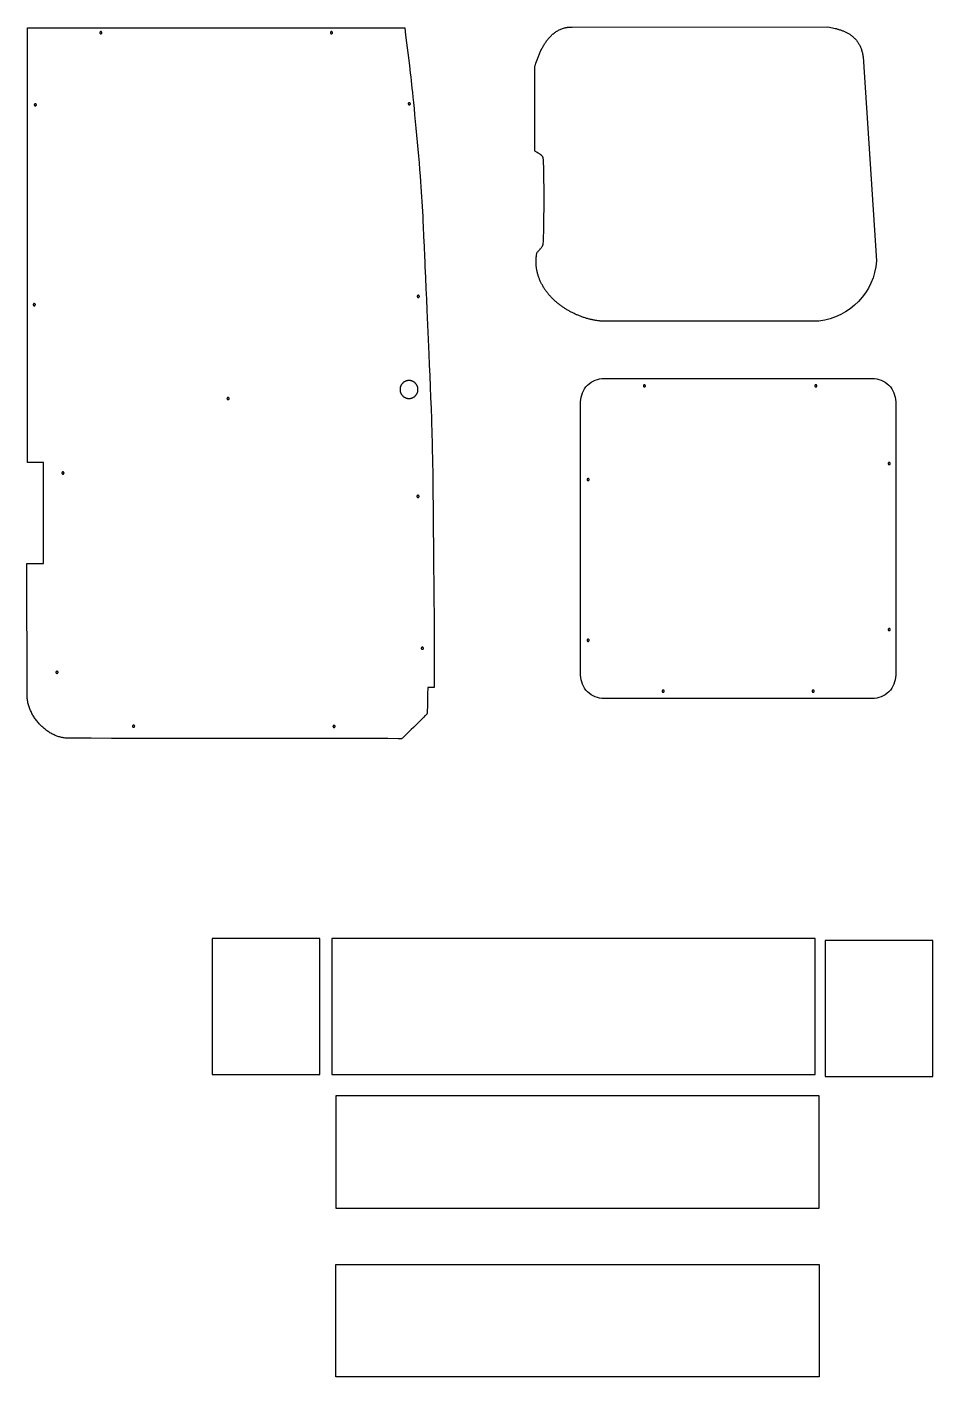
# Model space of a CAD drawing. Extents: x 487 to 8409, y -9760 to -1702.
# Drawn here: x 5028 to 6719, y -6626 to -4105 of the extents above; entities that cross this region are included whole.
import ezdxf

# ---------------------------------------------------------------- set-up
doc = ezdxf.new("R2010")
doc.units = 0
doc.layers.add('Default_Layer', color=1, linetype='CONTINUOUS')

msp = doc.modelspace()

# ---------------------------------------------------------------- linework, layer by layer
at = {"layer": 'Default_Layer'}
for points in [[(5109.5, -5433), (5107.8, -5433.1), (5106.1, -5433.1), (5104.4, -5433.1), (5102.7, -5433), (5101, -5432.9), (5099.3, -5432.8), (5097.6, -5432.5), (5095.9, -5432.3), (5094.2, -5432), (5092.5, -5431.6), (5090.8, -5431.2), (5089.1, -5430.7), (5087.5, -5430.2), (5085.8, -5429.7), (5084.1, -5429.1), (5082.4, -5428.4), (5080.8, -5427.7), (5079.1, -5427), (5077.5, -5426.2), (5075.8, -5425.4), (5074.2, -5424.6), (5072.6, -5423.7), (5071, -5422.7), (5069.4, -5421.8), (5067.9, -5420.8), (5066.3, -5419.7), (5064.8, -5418.6), (5063.3, -5417.5), (5061.8, -5416.4), (5060.3, -5415.2), (5058.9, -5413.9), (5057.4, -5412.7), (5056, -5411.4), (5054.6, -5410.1), (5053.3, -5408.7), (5051.9, -5407.3), (5050.6, -5405.9), (5049.4, -5404.5), (5048.1, -5403), (5046.9, -5401.5), (5045.7, -5400), (5044.5, -5398.4), (5043.4, -5396.8), (5042.3, -5395.2), (5041.2, -5393.6), (5040.2, -5391.9), (5039.2, -5390.3), (5038.2, -5388.6), (5037.3, -5386.8), (5036.4, -5385.1), (5035.6, -5383.3), (5034.8, -5381.6), (5034, -5379.8), (5033.3, -5377.9), (5032.6, -5376.1), (5032, -5374.3), (5031.4, -5372.4), (5030.8, -5370.5), (5030.3, -5368.6), (5029.9, -5366.7), (5029.4, -5364.8), (5029.1, -5362.9), (5028.8, -5360.9), (5028.5, -5359), (5028.1, -5106.8), (5059.2, -5106.8), (5059.2, -4918.4), (5028.9, -4918.4), (5028.9, -4106.5), (5733.1, -4106.5), (5734.8, -4120.6), (5736.6, -4134.8), (5740.1, -4163.1), (5741.8, -4177.2), (5743.5, -4191.4), (5744.3, -4198.5), (5745.1, -4205.6), (5745.9, -4212.6), (5746.7, -4219.7), (5747.5, -4227.5), (5748.4, -4236.5), (5749.4, -4246.5), (5750.5, -4257.4), (5751.6, -4269.1), (5752.8, -4281.4), (5754, -4294.1), (5755.3, -4307.1), (5756.5, -4320.3), (5757.7, -4333.5), (5758.8, -4346.4), (5759.9, -4359.1), (5761, -4371.3), (5761.9, -4382.8), (5762.8, -4393.6), (5763.5, -4403.4), (5764.1, -4412.7), (5764.7, -4422), (5765.2, -4431.3), (5765.8, -4440.6), (5766.2, -4449.9), (5766.7, -4459.3), (5767.1, -4468.6), (5767.6, -4477.9), (5768.4, -4496.5), (5769.2, -4515.2), (5770, -4533.8), (5770.4, -4543.1), (5770.9, -4552.4), (5771.7, -4572.8), (5772.6, -4593.2), (5773.5, -4613.6), (5774.4, -4634), (5776.3, -4674.9), (5778.1, -4715.8), (5779, -4736.2), (5779.9, -4756.6), (5780.7, -4776.9), (5781.5, -4797.2), (5782.2, -4817.5), (5782.9, -4837.7), (5783.2, -4847.8), (5783.5, -4857.9), (5783.8, -4868), (5784.1, -4878), (5784.4, -4888), (5784.6, -4898.1), (5784.8, -4908.1), (5785, -4918.1), (5785.4, -4938.2), (5785.7, -4958.2), (5785.9, -4978.3), (5786.2, -4998.4), (5786.4, -5018.4), (5786.5, -5038.5), (5786.8, -5078.6), (5787.1, -5118.8), (5787.2, -5138.8), (5787.4, -5158.9), (5787.6, -5179), (5787.8, -5199), (5787.8, -5338.4), (5776.2, -5338.4), (5775.9, -5350.9), (5775.6, -5364.6), (5775.4, -5376), (5775.3, -5379.8), (5775.2, -5381.7), (5775.1, -5382.5), (5775.1, -5383.4), (5775.1, -5384.2), (5775, -5385.1), (5774.9, -5386), (5774.9, -5386.4), (5774.8, -5386.7), (5774.7, -5387.1), (5774.6, -5387.4), (5774.5, -5387.8), (5774.4, -5388.1), (5774.2, -5388.3), (5774, -5388.6), (5773.8, -5388.8), (5773.6, -5389), (5773.4, -5389.3), (5773.2, -5389.5), (5772.7, -5389.9), (5771.6, -5390.6), (5771.1, -5391), (5770.6, -5391.4), (5768.5, -5393.5), (5763.6, -5398.5), (5756.9, -5405.3), (5749.2, -5413), (5745.3, -5416.9), (5741.5, -5420.7), (5737.9, -5424.2), (5734.7, -5427.3), (5731.9, -5430), (5730.7, -5431.1), (5729.6, -5432.1), (5728.7, -5432.9), (5728, -5433.4), (5727.5, -5433.8), (5727.3, -5433.9), (5727.2, -5434), (5726.8, -5434), (5726.2, -5434), (5724.5, -5434), (5722.6, -5434), (5720.8, -5433.9), (5701.7, -5433.8), (5682.6, -5433.7), (5644.4, -5433.6), (5606.2, -5433.5), (5568, -5433.4), (5529.8, -5433.4), (5491.6, -5433.4), (5415.2, -5433.4), (5338.7, -5433.5), (5300.5, -5433.5), (5262.3, -5433.4), (5224.1, -5433.4), (5185.9, -5433.3), (5147.7, -5433.2), (5109.5, -5433)], [(5165.9, -4113.8), (5165.7, -4113.9), (5165.5, -4113.9), (5165.3, -4113.9), (5165.1, -4114), (5164.9, -4114.1), (5164.8, -4114.2), (5164.6, -4114.3), (5164.5, -4114.4), (5164.4, -4114.6), (5164.2, -4114.7), (5164.1, -4114.9), (5164.1, -4115.1), (5164, -4115.2), (5163.9, -4115.4), (5163.9, -4115.6), (5163.9, -4115.8), (5163.9, -4116), (5163.9, -4116.2), (5164, -4116.4), (5164.1, -4116.6), (5164.1, -4116.8), (5164.2, -4117), (5164.4, -4117.1), (5164.5, -4117.3), (5164.6, -4117.4), (5164.8, -4117.5), (5164.9, -4117.6), (5165.1, -4117.7), (5165.3, -4117.8), (5165.5, -4117.8), (5165.7, -4117.8), (5165.9, -4117.8), (5166.1, -4117.8), (5166.3, -4117.8), (5166.5, -4117.8), (5166.7, -4117.7), (5166.9, -4117.6), (5167, -4117.5), (5167.2, -4117.4), (5167.3, -4117.3), (5167.4, -4117.1), (5167.6, -4117), (5167.7, -4116.8), (5167.7, -4116.6), (5167.8, -4116.4), (5167.9, -4116.2), (5167.9, -4116), (5167.9, -4115.8), (5167.9, -4115.6), (5167.9, -4115.4), (5167.8, -4115.2), (5167.7, -4115.1), (5167.7, -4114.9), (5167.6, -4114.7), (5167.4, -4114.6), (5167.3, -4114.4), (5167.2, -4114.3), (5167, -4114.2), (5166.9, -4114.1), (5166.7, -4114), (5166.5, -4113.9), (5166.3, -4113.9), (5166.1, -4113.9), (5165.9, -4113.8)], [(5596.4, -4113.8), (5596.2, -4113.9), (5596, -4113.9), (5595.8, -4113.9), (5595.6, -4114), (5595.5, -4114.1), (5595.3, -4114.2), (5595.1, -4114.3), (5595, -4114.4), (5594.9, -4114.6), (5594.8, -4114.7), (5594.7, -4114.9), (5594.6, -4115.1), (5594.5, -4115.2), (5594.5, -4115.4), (5594.4, -4115.6), (5594.4, -4115.8), (5594.4, -4116), (5594.5, -4116.2), (5594.5, -4116.4), (5594.6, -4116.6), (5594.7, -4116.8), (5594.8, -4117), (5594.9, -4117.1), (5595, -4117.3), (5595.1, -4117.4), (5595.3, -4117.5), (5595.5, -4117.6), (5595.6, -4117.7), (5595.8, -4117.8), (5596, -4117.8), (5596.2, -4117.8), (5596.4, -4117.8), (5596.6, -4117.8), (5596.8, -4117.8), (5597, -4117.8), (5597.2, -4117.7), (5597.4, -4117.6), (5597.5, -4117.5), (5597.7, -4117.4), (5597.8, -4117.3), (5598, -4117.1), (5598.1, -4117), (5598.2, -4116.8), (5598.3, -4116.6), (5598.3, -4116.4), (5598.4, -4116.2), (5598.4, -4116), (5598.4, -4115.8), (5598.4, -4115.6), (5598.4, -4115.4), (5598.3, -4115.2), (5598.3, -4115.1), (5598.2, -4114.9), (5598.1, -4114.7), (5598, -4114.6), (5597.8, -4114.4), (5597.7, -4114.3), (5597.5, -4114.2), (5597.4, -4114.1), (5597.2, -4114), (5597, -4113.9), (5596.8, -4113.9), (5596.6, -4113.9), (5596.4, -4113.8)], [(5043.7, -4248.6), (5043.5, -4248.6), (5043.3, -4248.6), (5043.1, -4248.7), (5042.9, -4248.7), (5042.7, -4248.8), (5042.6, -4248.9), (5042.4, -4249), (5042.3, -4249.1), (5042.2, -4249.3), (5042, -4249.4), (5041.9, -4249.6), (5041.9, -4249.8), (5041.8, -4250), (5041.7, -4250.2), (5041.7, -4250.4), (5041.7, -4250.6), (5041.7, -4250.8), (5041.7, -4251), (5041.8, -4251.2), (5041.9, -4251.3), (5041.9, -4251.5), (5042, -4251.7), (5042.2, -4251.8), (5042.3, -4252), (5042.4, -4252.1), (5042.6, -4252.2), (5042.7, -4252.3), (5042.9, -4252.4), (5043.1, -4252.5), (5043.3, -4252.5), (5043.5, -4252.6), (5043.7, -4252.6), (5043.9, -4252.6), (5044.1, -4252.5), (5044.3, -4252.5), (5044.5, -4252.4), (5044.7, -4252.3), (5044.8, -4252.2), (5045, -4252.1), (5045.1, -4252), (5045.2, -4251.8), (5045.4, -4251.7), (5045.5, -4251.5), (5045.5, -4251.3), (5045.6, -4251.2), (5045.7, -4251), (5045.7, -4250.8), (5045.7, -4250.6), (5045.7, -4250.4), (5045.7, -4250.2), (5045.6, -4250), (5045.5, -4249.8), (5045.5, -4249.6), (5045.4, -4249.4), (5045.2, -4249.3), (5045.1, -4249.1), (5045, -4249), (5044.8, -4248.9), (5044.7, -4248.8), (5044.5, -4248.7), (5044.3, -4248.7), (5044.1, -4248.6), (5043.9, -4248.6), (5043.7, -4248.6)], [(5741.7, -4246.6), (5741.5, -4246.6), (5741.3, -4246.7), (5741.1, -4246.7), (5740.9, -4246.8), (5740.7, -4246.9), (5740.6, -4247), (5740.4, -4247.1), (5740.3, -4247.2), (5740.1, -4247.3), (5740, -4247.5), (5739.9, -4247.7), (5739.8, -4247.8), (5739.8, -4248), (5739.7, -4248.2), (5739.7, -4248.4), (5739.7, -4248.6), (5739.7, -4248.8), (5739.7, -4249), (5739.8, -4249.2), (5739.8, -4249.4), (5739.9, -4249.6), (5740, -4249.7), (5740.1, -4249.9), (5740.3, -4250), (5740.4, -4250.2), (5740.6, -4250.3), (5740.7, -4250.4), (5740.9, -4250.5), (5741.1, -4250.5), (5741.3, -4250.6), (5741.5, -4250.6), (5741.7, -4250.6), (5741.9, -4250.6), (5742.1, -4250.6), (5742.3, -4250.5), (5742.4, -4250.5), (5742.6, -4250.4), (5742.8, -4250.3), (5742.9, -4250.2), (5743.1, -4250), (5743.2, -4249.9), (5743.3, -4249.7), (5743.4, -4249.6), (5743.5, -4249.4), (5743.6, -4249.2), (5743.6, -4249), (5743.7, -4248.8), (5743.7, -4248.6), (5743.7, -4248.4), (5743.6, -4248.2), (5743.6, -4248), (5743.5, -4247.8), (5743.4, -4247.7), (5743.3, -4247.5), (5743.2, -4247.3), (5743.1, -4247.2), (5742.9, -4247.1), (5742.8, -4247), (5742.6, -4246.9), (5742.4, -4246.8), (5742.3, -4246.7), (5742.1, -4246.7), (5741.9, -4246.6), (5741.7, -4246.6)], [(5758.4, -4606.2), (5758.2, -4606.2), (5758, -4606.3), (5757.8, -4606.3), (5757.6, -4606.4), (5757.5, -4606.5), (5757.3, -4606.6), (5757.1, -4606.7), (5757, -4606.8), (5756.9, -4606.9), (5756.8, -4607.1), (5756.7, -4607.3), (5756.6, -4607.4), (5756.5, -4607.6), (5756.5, -4607.8), (5756.4, -4608), (5756.4, -4608.2), (5756.4, -4608.4), (5756.5, -4608.6), (5756.5, -4608.8), (5756.6, -4609), (5756.7, -4609.2), (5756.8, -4609.3), (5756.9, -4609.5), (5757, -4609.6), (5757.1, -4609.8), (5757.3, -4609.9), (5757.5, -4610), (5757.6, -4610.1), (5757.8, -4610.1), (5758, -4610.2), (5758.2, -4610.2), (5758.4, -4610.2), (5758.6, -4610.2), (5758.8, -4610.2), (5759, -4610.1), (5759.2, -4610.1), (5759.4, -4610), (5759.5, -4609.9), (5759.7, -4609.8), (5759.8, -4609.6), (5760, -4609.5), (5760.1, -4609.3), (5760.2, -4609.2), (5760.3, -4609), (5760.3, -4608.8), (5760.4, -4608.6), (5760.4, -4608.4), (5760.4, -4608.2), (5760.4, -4608), (5760.4, -4607.8), (5760.3, -4607.6), (5760.3, -4607.4), (5760.2, -4607.3), (5760.1, -4607.1), (5760, -4606.9), (5759.8, -4606.8), (5759.7, -4606.7), (5759.5, -4606.6), (5759.4, -4606.5), (5759.2, -4606.4), (5759, -4606.3), (5758.8, -4606.3), (5758.6, -4606.2), (5758.4, -4606.2)], [(5041.7, -4621.6), (5041.5, -4621.6), (5041.3, -4621.6), (5041.1, -4621.7), (5040.9, -4621.8), (5040.7, -4621.9), (5040.6, -4622), (5040.4, -4622.1), (5040.3, -4622.2), (5040.1, -4622.3), (5040, -4622.5), (5039.9, -4622.7), (5039.8, -4622.8), (5039.8, -4623), (5039.7, -4623.2), (5039.7, -4623.4), (5039.7, -4623.6), (5039.7, -4623.8), (5039.7, -4624), (5039.8, -4624.2), (5039.8, -4624.4), (5039.9, -4624.6), (5040, -4624.7), (5040.1, -4624.9), (5040.3, -4625), (5040.4, -4625.2), (5040.6, -4625.3), (5040.7, -4625.4), (5040.9, -4625.5), (5041.1, -4625.5), (5041.3, -4625.6), (5041.5, -4625.6), (5041.7, -4625.6), (5041.9, -4625.6), (5042.1, -4625.6), (5042.3, -4625.5), (5042.5, -4625.5), (5042.6, -4625.4), (5042.8, -4625.3), (5043, -4625.2), (5043.1, -4625), (5043.2, -4624.9), (5043.3, -4624.7), (5043.4, -4624.6), (5043.5, -4624.4), (5043.6, -4624.2), (5043.7, -4624), (5043.7, -4623.8), (5043.7, -4623.6), (5043.7, -4623.4), (5043.7, -4623.2), (5043.6, -4623), (5043.5, -4622.8), (5043.4, -4622.7), (5043.3, -4622.5), (5043.2, -4622.3), (5043.1, -4622.2), (5043, -4622.1), (5042.8, -4622), (5042.6, -4621.9), (5042.5, -4621.8), (5042.3, -4621.7), (5042.1, -4621.6), (5041.9, -4621.6), (5041.7, -4621.6)], [(5741.1, -4765.3), (5740.3, -4765.3), (5739.4, -4765.4), (5738.6, -4765.5), (5737.7, -4765.6), (5736.9, -4765.8), (5736.1, -4766.1), (5735.4, -4766.3), (5734.6, -4766.6), (5733.9, -4767), (5733.1, -4767.3), (5732.4, -4767.7), (5731.8, -4768.2), (5731.1, -4768.6), (5730.5, -4769.1), (5729.9, -4769.7), (5729.3, -4770.2), (5728.7, -4770.8), (5728.2, -4771.4), (5727.7, -4772), (5727.2, -4772.7), (5726.8, -4773.4), (5726.4, -4774.1), (5726, -4774.8), (5725.7, -4775.5), (5725.4, -4776.3), (5725.1, -4777.1), (5724.9, -4777.9), (5724.7, -4778.7), (5724.6, -4779.5), (5724.5, -4780.3), (5724.4, -4781.2), (5724.4, -4782), (5724.4, -4782.9), (5724.5, -4783.8), (5724.6, -4784.6), (5724.7, -4785.4), (5724.9, -4786.2), (5725.1, -4787), (5725.4, -4787.8), (5725.7, -4788.6), (5726, -4789.3), (5726.4, -4790), (5726.8, -4790.7), (5727.2, -4791.4), (5727.7, -4792.1), (5728.2, -4792.7), (5728.7, -4793.3), (5729.3, -4793.9), (5729.9, -4794.4), (5730.5, -4795), (5731.1, -4795.5), (5731.8, -4795.9), (5732.4, -4796.4), (5733.1, -4796.8), (5733.9, -4797.1), (5734.6, -4797.5), (5735.4, -4797.8), (5736.1, -4798), (5736.9, -4798.3), (5737.7, -4798.4), (5738.6, -4798.6), (5739.4, -4798.7), (5740.3, -4798.8), (5741.1, -4798.8), (5742, -4798.8), (5742.8, -4798.7), (5743.7, -4798.6), (5744.5, -4798.4), (5745.3, -4798.3), (5746.1, -4798), (5746.9, -4797.8), (5747.6, -4797.5), (5748.4, -4797.1), (5749.1, -4796.8), (5749.8, -4796.4), (5750.5, -4795.9), (5751.1, -4795.5), (5751.8, -4795), (5752.4, -4794.4), (5752.9, -4793.9), (5753.5, -4793.3), (5754, -4792.7), (5754.5, -4792.1), (5755, -4791.4), (5755.4, -4790.7), (5755.8, -4790), (5756.2, -4789.3), (5756.5, -4788.6), (5756.8, -4787.8), (5757.1, -4787), (5757.3, -4786.2), (5757.5, -4785.4), (5757.7, -4784.6), (5757.8, -4783.8), (5757.8, -4782.9), (5757.9, -4782), (5757.8, -4781.2), (5757.8, -4780.3), (5757.7, -4779.5), (5757.5, -4778.7), (5757.3, -4777.9), (5757.1, -4777.1), (5756.8, -4776.3), (5756.5, -4775.5), (5756.2, -4774.8), (5755.8, -4774.1), (5755.4, -4773.4), (5755, -4772.7), (5754.5, -4772), (5754, -4771.4), (5753.5, -4770.8), (5752.9, -4770.2), (5752.4, -4769.7), (5751.8, -4769.1), (5751.1, -4768.6), (5750.5, -4768.2), (5749.8, -4767.7), (5749.1, -4767.3), (5748.4, -4767), (5747.6, -4766.6), (5746.9, -4766.3), (5746.1, -4766.1), (5745.3, -4765.8), (5744.5, -4765.6), (5743.7, -4765.5), (5742.8, -4765.4), (5742, -4765.3), (5741.1, -4765.3), (5740.3, -4765.3), (5739.4, -4765.4), (5738.6, -4765.5), (5737.7, -4765.6), (5736.9, -4765.8), (5736.1, -4766.1), (5735.4, -4766.3), (5734.6, -4766.6), (5733.9, -4767), (5733.1, -4767.3), (5732.4, -4767.7), (5731.8, -4768.2), (5731.1, -4768.6), (5730.5, -4769.1), (5729.9, -4769.7), (5729.3, -4770.2), (5728.7, -4770.8), (5728.2, -4771.4), (5727.7, -4772), (5727.2, -4772.7), (5726.8, -4773.4), (5726.4, -4774.1), (5726, -4774.8), (5725.7, -4775.5), (5725.4, -4776.3), (5725.1, -4777.1), (5724.9, -4777.9), (5724.7, -4778.7), (5724.6, -4779.5), (5724.5, -4780.3), (5724.4, -4781.2), (5724.4, -4782), (5724.4, -4782.9), (5724.5, -4783.8), (5724.6, -4784.6), (5724.7, -4785.4), (5724.9, -4786.2), (5725.1, -4787), (5725.4, -4787.8), (5725.7, -4788.6), (5726, -4789.3), (5726.4, -4790), (5726.8, -4790.7), (5727.2, -4791.4), (5727.7, -4792.1), (5728.2, -4792.7), (5728.7, -4793.3), (5729.3, -4793.9), (5729.9, -4794.4), (5730.5, -4795), (5731.1, -4795.5), (5731.8, -4795.9), (5732.4, -4796.4), (5733.1, -4796.8), (5733.9, -4797.1), (5734.6, -4797.5), (5735.4, -4797.8), (5736.1, -4798), (5736.9, -4798.3), (5737.7, -4798.4), (5738.6, -4798.6), (5739.4, -4798.7), (5740.3, -4798.8), (5741.1, -4798.8), (5742, -4798.8), (5742.8, -4798.7), (5743.7, -4798.6), (5744.5, -4798.4), (5745.3, -4798.3), (5746.1, -4798), (5746.9, -4797.8), (5747.6, -4797.5), (5748.4, -4797.1), (5749.1, -4796.8), (5749.8, -4796.4), (5750.5, -4795.9), (5751.1, -4795.5), (5751.8, -4795), (5752.4, -4794.4), (5752.9, -4793.9), (5753.5, -4793.3), (5754, -4792.7), (5754.5, -4792.1), (5755, -4791.4), (5755.4, -4790.7), (5755.8, -4790), (5756.2, -4789.3), (5756.5, -4788.6), (5756.8, -4787.8), (5757.1, -4787), (5757.3, -4786.2), (5757.5, -4785.4), (5757.7, -4784.6), (5757.8, -4783.8), (5757.8, -4782.9), (5757.9, -4782), (5757.8, -4781.2), (5757.8, -4780.3), (5757.7, -4779.5), (5757.5, -4778.7), (5757.3, -4777.9), (5757.1, -4777.1), (5756.8, -4776.3), (5756.5, -4775.5), (5756.2, -4774.8), (5755.8, -4774.1), (5755.4, -4773.4), (5755, -4772.7), (5754.5, -4772), (5754, -4771.4), (5753.5, -4770.8), (5752.9, -4770.2), (5752.4, -4769.7), (5751.8, -4769.1), (5751.1, -4768.6), (5750.5, -4768.2), (5749.8, -4767.7), (5749.1, -4767.3), (5748.4, -4767), (5747.6, -4766.6), (5746.9, -4766.3), (5746.1, -4766.1), (5745.3, -4765.8), (5744.5, -4765.6), (5743.7, -4765.5), (5742.8, -4765.4), (5742, -4765.3), (5741.1, -4765.3)], [(6178.5, -4775.2), (6178.5, -4775.4), (6178.5, -4775.6), (6178.6, -4775.8), (6178.6, -4776), (6178.7, -4776.2), (6178.8, -4776.4), (6178.9, -4776.5), (6179.1, -4776.6), (6179.2, -4776.8), (6179.4, -4776.9), (6179.5, -4777), (6179.7, -4777.1), (6179.9, -4777.1), (6180.1, -4777.2), (6180.3, -4777.2), (6180.5, -4777.2), (6180.7, -4777.2), (6180.9, -4777.2), (6181.1, -4777.1), (6181.3, -4777.1), (6181.4, -4777), (6181.6, -4776.9), (6181.7, -4776.8), (6181.9, -4776.6), (6182, -4776.5), (6182.1, -4776.4), (6182.2, -4776.2), (6182.3, -4776), (6182.4, -4775.8), (6182.4, -4775.6), (6182.5, -4775.4), (6182.5, -4775.2), (6182.5, -4775), (6182.4, -4774.8), (6182.4, -4774.6), (6182.3, -4774.5), (6182.2, -4774.3), (6182.1, -4774.1), (6182, -4774), (6181.9, -4773.8), (6181.7, -4773.7), (6181.6, -4773.6), (6181.4, -4773.5), (6181.3, -4773.4), (6181.1, -4773.3), (6180.9, -4773.3), (6180.7, -4773.2), (6180.5, -4773.2), (6180.3, -4773.2), (6180.1, -4773.3), (6179.9, -4773.3), (6179.7, -4773.4), (6179.5, -4773.5), (6179.4, -4773.6), (6179.2, -4773.7), (6179.1, -4773.8), (6178.9, -4774), (6178.8, -4774.1), (6178.7, -4774.3), (6178.6, -4774.5), (6178.6, -4774.6), (6178.5, -4774.8), (6178.5, -4775), (6178.5, -4775.2)], [(6498.5, -4775.2), (6498.5, -4775.4), (6498.5, -4775.6), (6498.6, -4775.8), (6498.6, -4776), (6498.7, -4776.2), (6498.8, -4776.4), (6498.9, -4776.5), (6499.1, -4776.6), (6499.2, -4776.8), (6499.4, -4776.9), (6499.5, -4777), (6499.7, -4777.1), (6499.9, -4777.1), (6500.1, -4777.2), (6500.3, -4777.2), (6500.5, -4777.2), (6500.7, -4777.2), (6500.9, -4777.2), (6501.1, -4777.1), (6501.3, -4777.1), (6501.4, -4777), (6501.6, -4776.9), (6501.7, -4776.8), (6501.9, -4776.6), (6502, -4776.5), (6502.1, -4776.4), (6502.2, -4776.2), (6502.3, -4776), (6502.4, -4775.8), (6502.4, -4775.6), (6502.5, -4775.4), (6502.5, -4775.2), (6502.5, -4775), (6502.4, -4774.8), (6502.4, -4774.6), (6502.3, -4774.5), (6502.2, -4774.3), (6502.1, -4774.1), (6502, -4774), (6501.9, -4773.8), (6501.7, -4773.7), (6501.6, -4773.6), (6501.4, -4773.5), (6501.3, -4773.4), (6501.1, -4773.3), (6500.9, -4773.3), (6500.7, -4773.2), (6500.5, -4773.2), (6500.3, -4773.2), (6500.1, -4773.3), (6499.9, -4773.3), (6499.7, -4773.4), (6499.5, -4773.5), (6499.4, -4773.6), (6499.2, -4773.7), (6499.1, -4773.8), (6498.9, -4774), (6498.8, -4774.1), (6498.7, -4774.3), (6498.6, -4774.5), (6498.6, -4774.6), (6498.5, -4774.8), (6498.5, -4775), (6498.5, -4775.2)], [(5403.4, -4796.8), (5403.2, -4796.8), (5403, -4796.9), (5402.8, -4796.9), (5402.7, -4797), (5402.5, -4797.1), (5402.3, -4797.2), (5402.2, -4797.3), (5402, -4797.4), (5401.9, -4797.6), (5401.8, -4797.7), (5401.7, -4797.9), (5401.6, -4798.1), (5401.5, -4798.2), (5401.5, -4798.4), (5401.4, -4798.6), (5401.4, -4798.8), (5401.4, -4799), (5401.5, -4799.2), (5401.5, -4799.4), (5401.6, -4799.6), (5401.7, -4799.8), (5401.8, -4800), (5401.9, -4800.1), (5402, -4800.2), (5402.2, -4800.4), (5402.3, -4800.5), (5402.5, -4800.6), (5402.7, -4800.7), (5402.8, -4800.7), (5403, -4800.8), (5403.2, -4800.8), (5403.4, -4800.8), (5403.6, -4800.8), (5403.8, -4800.8), (5404, -4800.7), (5404.2, -4800.7), (5404.4, -4800.6), (5404.5, -4800.5), (5404.7, -4800.4), (5404.8, -4800.2), (5405, -4800.1), (5405.1, -4800), (5405.2, -4799.8), (5405.3, -4799.6), (5405.3, -4799.4), (5405.4, -4799.2), (5405.4, -4799), (5405.4, -4798.8), (5405.4, -4798.6), (5405.4, -4798.4), (5405.3, -4798.2), (5405.3, -4798.1), (5405.2, -4797.9), (5405.1, -4797.7), (5405, -4797.6), (5404.8, -4797.4), (5404.7, -4797.3), (5404.5, -4797.2), (5404.4, -4797.1), (5404.2, -4797), (5404, -4796.9), (5403.8, -4796.9), (5403.6, -4796.8), (5403.4, -4796.8)], [(5095.2, -4935.9), (5095, -4935.9), (5094.8, -4936), (5094.6, -4936), (5094.4, -4936.1), (5094.2, -4936.2), (5094.1, -4936.3), (5093.9, -4936.4), (5093.8, -4936.5), (5093.7, -4936.6), (5093.5, -4936.8), (5093.4, -4937), (5093.4, -4937.1), (5093.3, -4937.3), (5093.2, -4937.5), (5093.2, -4937.7), (5093.2, -4937.9), (5093.2, -4938.1), (5093.2, -4938.3), (5093.3, -4938.5), (5093.4, -4938.7), (5093.4, -4938.9), (5093.5, -4939), (5093.7, -4939.2), (5093.8, -4939.3), (5093.9, -4939.5), (5094.1, -4939.6), (5094.2, -4939.7), (5094.4, -4939.8), (5094.6, -4939.8), (5094.8, -4939.9), (5095, -4939.9), (5095.2, -4939.9), (5095.4, -4939.9), (5095.6, -4939.9), (5095.8, -4939.8), (5096, -4939.8), (5096.2, -4939.7), (5096.3, -4939.6), (5096.5, -4939.5), (5096.6, -4939.3), (5096.7, -4939.2), (5096.9, -4939), (5097, -4938.9), (5097, -4938.7), (5097.1, -4938.5), (5097.2, -4938.3), (5097.2, -4938.1), (5097.2, -4937.9), (5097.2, -4937.7), (5097.2, -4937.5), (5097.1, -4937.3), (5097, -4937.1), (5097, -4937), (5096.9, -4936.8), (5096.7, -4936.6), (5096.6, -4936.5), (5096.5, -4936.4), (5096.3, -4936.3), (5096.2, -4936.2), (5096, -4936.1), (5095.8, -4936), (5095.6, -4936), (5095.4, -4935.9), (5095.2, -4935.9)], [(6635.5, -4920.2), (6635.5, -4920.4), (6635.5, -4920.6), (6635.6, -4920.8), (6635.6, -4921), (6635.7, -4921.2), (6635.8, -4921.4), (6635.9, -4921.5), (6636.1, -4921.6), (6636.2, -4921.8), (6636.4, -4921.9), (6636.5, -4922), (6636.7, -4922.1), (6636.9, -4922.1), (6637.1, -4922.2), (6637.3, -4922.2), (6637.5, -4922.2), (6637.7, -4922.2), (6637.9, -4922.2), (6638.1, -4922.1), (6638.3, -4922.1), (6638.4, -4922), (6638.6, -4921.9), (6638.7, -4921.8), (6638.9, -4921.6), (6639, -4921.5), (6639.1, -4921.4), (6639.2, -4921.2), (6639.3, -4921), (6639.4, -4920.8), (6639.4, -4920.6), (6639.5, -4920.4), (6639.5, -4920.2), (6639.5, -4920), (6639.4, -4919.8), (6639.4, -4919.6), (6639.3, -4919.5), (6639.2, -4919.3), (6639.1, -4919.1), (6639, -4919), (6638.9, -4918.8), (6638.7, -4918.7), (6638.6, -4918.6), (6638.4, -4918.5), (6638.3, -4918.4), (6638.1, -4918.3), (6637.9, -4918.3), (6637.7, -4918.2), (6637.5, -4918.2), (6637.3, -4918.2), (6637.1, -4918.3), (6636.9, -4918.3), (6636.7, -4918.4), (6636.5, -4918.5), (6636.4, -4918.6), (6636.2, -4918.7), (6636.1, -4918.8), (6635.9, -4919), (6635.8, -4919.1), (6635.7, -4919.3), (6635.6, -4919.5), (6635.6, -4919.6), (6635.5, -4919.8), (6635.5, -4920), (6635.5, -4920.2)], [(6073.5, -4950.2), (6073.5, -4950.4), (6073.5, -4950.6), (6073.6, -4950.8), (6073.6, -4951), (6073.7, -4951.2), (6073.8, -4951.4), (6073.9, -4951.5), (6074.1, -4951.6), (6074.2, -4951.8), (6074.4, -4951.9), (6074.5, -4952), (6074.7, -4952.1), (6074.9, -4952.1), (6075.1, -4952.2), (6075.3, -4952.2), (6075.5, -4952.2), (6075.7, -4952.2), (6075.9, -4952.2), (6076.1, -4952.1), (6076.3, -4952.1), (6076.4, -4952), (6076.6, -4951.9), (6076.7, -4951.8), (6076.9, -4951.6), (6077, -4951.5), (6077.1, -4951.4), (6077.2, -4951.2), (6077.3, -4951), (6077.4, -4950.8), (6077.4, -4950.6), (6077.5, -4950.4), (6077.5, -4950.2), (6077.5, -4950), (6077.4, -4949.8), (6077.4, -4949.6), (6077.3, -4949.5), (6077.2, -4949.3), (6077.1, -4949.1), (6077, -4949), (6076.9, -4948.8), (6076.7, -4948.7), (6076.6, -4948.6), (6076.4, -4948.5), (6076.3, -4948.4), (6076.1, -4948.3), (6075.9, -4948.3), (6075.7, -4948.2), (6075.5, -4948.2), (6075.3, -4948.2), (6075.1, -4948.3), (6074.9, -4948.3), (6074.7, -4948.4), (6074.5, -4948.5), (6074.4, -4948.6), (6074.2, -4948.7), (6074.1, -4948.8), (6073.9, -4949), (6073.8, -4949.1), (6073.7, -4949.3), (6073.6, -4949.5), (6073.6, -4949.6), (6073.5, -4949.8), (6073.5, -4950), (6073.5, -4950.2)], [(5757.9, -4979.5), (5757.7, -4979.5), (5757.5, -4979.6), (5757.3, -4979.6), (5757.1, -4979.7), (5756.9, -4979.8), (5756.7, -4979.9), (5756.6, -4980), (5756.4, -4980.1), (5756.3, -4980.3), (5756.2, -4980.4), (5756.1, -4980.6), (5756, -4980.8), (5755.9, -4980.9), (5755.9, -4981.1), (5755.9, -4981.3), (5755.9, -4981.5), (5755.9, -4981.7), (5755.9, -4981.9), (5755.9, -4982.1), (5756, -4982.3), (5756.1, -4982.5), (5756.2, -4982.7), (5756.3, -4982.8), (5756.4, -4982.9), (5756.6, -4983.1), (5756.7, -4983.2), (5756.9, -4983.3), (5757.1, -4983.4), (5757.3, -4983.4), (5757.5, -4983.5), (5757.7, -4983.5), (5757.9, -4983.5), (5758.1, -4983.5), (5758.3, -4983.5), (5758.5, -4983.4), (5758.6, -4983.4), (5758.8, -4983.3), (5759, -4983.2), (5759.1, -4983.1), (5759.3, -4982.9), (5759.4, -4982.8), (5759.5, -4982.7), (5759.6, -4982.5), (5759.7, -4982.3), (5759.8, -4982.1), (5759.8, -4981.9), (5759.8, -4981.7), (5759.9, -4981.5), (5759.8, -4981.3), (5759.8, -4981.1), (5759.8, -4980.9), (5759.7, -4980.8), (5759.6, -4980.6), (5759.5, -4980.4), (5759.4, -4980.3), (5759.3, -4980.1), (5759.1, -4980), (5759, -4979.9), (5758.8, -4979.8), (5758.6, -4979.7), (5758.5, -4979.6), (5758.3, -4979.6), (5758.1, -4979.5), (5757.9, -4979.5)], [(6635.5, -5230.2), (6635.5, -5230.4), (6635.5, -5230.6), (6635.6, -5230.8), (6635.6, -5231), (6635.7, -5231.2), (6635.8, -5231.4), (6635.9, -5231.5), (6636.1, -5231.6), (6636.2, -5231.8), (6636.4, -5231.9), (6636.5, -5232), (6636.7, -5232.1), (6636.9, -5232.1), (6637.1, -5232.2), (6637.3, -5232.2), (6637.5, -5232.2), (6637.7, -5232.2), (6637.9, -5232.2), (6638.1, -5232.1), (6638.3, -5232.1), (6638.4, -5232), (6638.6, -5231.9), (6638.7, -5231.8), (6638.9, -5231.6), (6639, -5231.5), (6639.1, -5231.4), (6639.2, -5231.2), (6639.3, -5231), (6639.4, -5230.8), (6639.4, -5230.6), (6639.5, -5230.4), (6639.5, -5230.2), (6639.5, -5230), (6639.4, -5229.8), (6639.4, -5229.6), (6639.3, -5229.5), (6639.2, -5229.3), (6639.1, -5229.1), (6639, -5229), (6638.9, -5228.8), (6638.7, -5228.7), (6638.6, -5228.6), (6638.4, -5228.5), (6638.3, -5228.4), (6638.1, -5228.3), (6637.9, -5228.3), (6637.7, -5228.2), (6637.5, -5228.2), (6637.3, -5228.2), (6637.1, -5228.3), (6636.9, -5228.3), (6636.7, -5228.4), (6636.5, -5228.5), (6636.4, -5228.6), (6636.2, -5228.7), (6636.1, -5228.8), (6635.9, -5229), (6635.8, -5229.1), (6635.7, -5229.3), (6635.6, -5229.5), (6635.6, -5229.6), (6635.5, -5229.8), (6635.5, -5230), (6635.5, -5230.2)], [(5766, -5263.2), (5765.8, -5263.2), (5765.6, -5263.2), (5765.4, -5263.2), (5765.2, -5263.3), (5765.1, -5263.4), (5764.9, -5263.5), (5764.7, -5263.6), (5764.6, -5263.7), (5764.5, -5263.9), (5764.4, -5264), (5764.3, -5264.2), (5764.2, -5264.4), (5764.1, -5264.6), (5764.1, -5264.7), (5764, -5264.9), (5764, -5265.2), (5764, -5265.4), (5764.1, -5265.6), (5764.1, -5265.7), (5764.2, -5265.9), (5764.3, -5266.1), (5764.4, -5266.3), (5764.5, -5266.4), (5764.6, -5266.6), (5764.7, -5266.7), (5764.9, -5266.8), (5765.1, -5266.9), (5765.2, -5267), (5765.4, -5267.1), (5765.6, -5267.1), (5765.8, -5267.1), (5766, -5267.2), (5766.2, -5267.1), (5766.4, -5267.1), (5766.6, -5267.1), (5766.8, -5267), (5767, -5266.9), (5767.1, -5266.8), (5767.3, -5266.7), (5767.4, -5266.6), (5767.6, -5266.4), (5767.7, -5266.3), (5767.8, -5266.1), (5767.9, -5265.9), (5767.9, -5265.7), (5768, -5265.6), (5768, -5265.4), (5768, -5265.2), (5768, -5264.9), (5768, -5264.7), (5767.9, -5264.6), (5767.9, -5264.4), (5767.8, -5264.2), (5767.7, -5264), (5767.6, -5263.9), (5767.4, -5263.7), (5767.3, -5263.6), (5767.1, -5263.5), (5767, -5263.4), (5766.8, -5263.3), (5766.6, -5263.2), (5766.4, -5263.2), (5766.2, -5263.2), (5766, -5263.2)], [(6073.5, -5250.2), (6073.5, -5250.4), (6073.5, -5250.6), (6073.6, -5250.8), (6073.6, -5251), (6073.7, -5251.2), (6073.8, -5251.4), (6073.9, -5251.5), (6074.1, -5251.6), (6074.2, -5251.8), (6074.4, -5251.9), (6074.5, -5252), (6074.7, -5252.1), (6074.9, -5252.1), (6075.1, -5252.2), (6075.3, -5252.2), (6075.5, -5252.2), (6075.7, -5252.2), (6075.9, -5252.2), (6076.1, -5252.1), (6076.3, -5252.1), (6076.4, -5252), (6076.6, -5251.9), (6076.7, -5251.8), (6076.9, -5251.6), (6077, -5251.5), (6077.1, -5251.4), (6077.2, -5251.2), (6077.3, -5251), (6077.4, -5250.8), (6077.4, -5250.6), (6077.5, -5250.4), (6077.5, -5250.2), (6077.5, -5250), (6077.4, -5249.8), (6077.4, -5249.6), (6077.3, -5249.5), (6077.2, -5249.3), (6077.1, -5249.1), (6077, -5249), (6076.9, -5248.8), (6076.7, -5248.7), (6076.6, -5248.6), (6076.4, -5248.5), (6076.3, -5248.4), (6076.1, -5248.3), (6075.9, -5248.3), (6075.7, -5248.2), (6075.5, -5248.2), (6075.3, -5248.2), (6075.1, -5248.3), (6074.9, -5248.3), (6074.7, -5248.4), (6074.5, -5248.5), (6074.4, -5248.6), (6074.2, -5248.7), (6074.1, -5248.8), (6073.9, -5249), (6073.8, -5249.1), (6073.7, -5249.3), (6073.6, -5249.5), (6073.6, -5249.6), (6073.5, -5249.8), (6073.5, -5250), (6073.5, -5250.2)], [(5084.1, -5308), (5083.9, -5308), (5083.7, -5308), (5083.5, -5308.1), (5083.3, -5308.2), (5083.1, -5308.2), (5082.9, -5308.3), (5082.8, -5308.5), (5082.6, -5308.6), (5082.5, -5308.7), (5082.4, -5308.9), (5082.3, -5309.1), (5082.2, -5309.2), (5082.2, -5309.4), (5082.1, -5309.6), (5082.1, -5309.8), (5082.1, -5310), (5082.1, -5310.2), (5082.1, -5310.4), (5082.2, -5310.6), (5082.2, -5310.8), (5082.3, -5311), (5082.4, -5311.1), (5082.5, -5311.3), (5082.6, -5311.4), (5082.8, -5311.5), (5082.9, -5311.7), (5083.1, -5311.8), (5083.3, -5311.8), (5083.5, -5311.9), (5083.7, -5312), (5083.9, -5312), (5084.1, -5312), (5084.3, -5312), (5084.5, -5312), (5084.7, -5311.9), (5084.8, -5311.8), (5085, -5311.8), (5085.2, -5311.7), (5085.3, -5311.5), (5085.5, -5311.4), (5085.6, -5311.3), (5085.7, -5311.1), (5085.8, -5311), (5085.9, -5310.8), (5086, -5310.6), (5086, -5310.4), (5086.1, -5310.2), (5086.1, -5310), (5086.1, -5309.8), (5086, -5309.6), (5086, -5309.4), (5085.9, -5309.2), (5085.8, -5309.1), (5085.7, -5308.9), (5085.6, -5308.7), (5085.5, -5308.6), (5085.3, -5308.5), (5085.2, -5308.3), (5085, -5308.2), (5084.8, -5308.2), (5084.7, -5308.1), (5084.5, -5308), (5084.3, -5308), (5084.1, -5308)], [(6213.5, -5345.2), (6213.5, -5345.4), (6213.5, -5345.6), (6213.6, -5345.8), (6213.6, -5346), (6213.7, -5346.2), (6213.8, -5346.4), (6213.9, -5346.5), (6214.1, -5346.6), (6214.2, -5346.8), (6214.4, -5346.9), (6214.5, -5347), (6214.7, -5347.1), (6214.9, -5347.1), (6215.1, -5347.2), (6215.3, -5347.2), (6215.5, -5347.2), (6215.7, -5347.2), (6215.9, -5347.2), (6216.1, -5347.1), (6216.3, -5347.1), (6216.4, -5347), (6216.6, -5346.9), (6216.7, -5346.8), (6216.9, -5346.6), (6217, -5346.5), (6217.1, -5346.4), (6217.2, -5346.2), (6217.3, -5346), (6217.4, -5345.8), (6217.4, -5345.6), (6217.5, -5345.4), (6217.5, -5345.2), (6217.5, -5345), (6217.4, -5344.8), (6217.4, -5344.6), (6217.3, -5344.5), (6217.2, -5344.3), (6217.1, -5344.1), (6217, -5344), (6216.9, -5343.8), (6216.7, -5343.7), (6216.6, -5343.6), (6216.4, -5343.5), (6216.3, -5343.4), (6216.1, -5343.3), (6215.9, -5343.3), (6215.7, -5343.2), (6215.5, -5343.2), (6215.3, -5343.2), (6215.1, -5343.3), (6214.9, -5343.3), (6214.7, -5343.4), (6214.5, -5343.5), (6214.4, -5343.6), (6214.2, -5343.7), (6214.1, -5343.8), (6213.9, -5344), (6213.8, -5344.1), (6213.7, -5344.3), (6213.6, -5344.5), (6213.6, -5344.6), (6213.5, -5344.8), (6213.5, -5345), (6213.5, -5345.2)], [(6493.5, -5345.2), (6493.5, -5345.4), (6493.5, -5345.6), (6493.6, -5345.8), (6493.6, -5346), (6493.7, -5346.2), (6493.8, -5346.4), (6493.9, -5346.5), (6494.1, -5346.6), (6494.2, -5346.8), (6494.4, -5346.9), (6494.5, -5347), (6494.7, -5347.1), (6494.9, -5347.1), (6495.1, -5347.2), (6495.3, -5347.2), (6495.5, -5347.2), (6495.7, -5347.2), (6495.9, -5347.2), (6496.1, -5347.1), (6496.3, -5347.1), (6496.4, -5347), (6496.6, -5346.9), (6496.7, -5346.8), (6496.9, -5346.6), (6497, -5346.5), (6497.1, -5346.4), (6497.2, -5346.2), (6497.3, -5346), (6497.4, -5345.8), (6497.4, -5345.6), (6497.5, -5345.4), (6497.5, -5345.2), (6497.5, -5345), (6497.4, -5344.8), (6497.4, -5344.6), (6497.3, -5344.5), (6497.2, -5344.3), (6497.1, -5344.1), (6497, -5344), (6496.9, -5343.8), (6496.7, -5343.7), (6496.6, -5343.6), (6496.4, -5343.5), (6496.3, -5343.4), (6496.1, -5343.3), (6495.9, -5343.3), (6495.7, -5343.2), (6495.5, -5343.2), (6495.3, -5343.2), (6495.1, -5343.3), (6494.9, -5343.3), (6494.7, -5343.4), (6494.5, -5343.5), (6494.4, -5343.6), (6494.2, -5343.7), (6494.1, -5343.8), (6493.9, -5344), (6493.8, -5344.1), (6493.7, -5344.3), (6493.6, -5344.5), (6493.6, -5344.6), (6493.5, -5344.8), (6493.5, -5345), (6493.5, -5345.2)], [(5227.1, -5408.6), (5226.9, -5408.7), (5226.7, -5408.7), (5226.5, -5408.7), (5226.3, -5408.8), (5226.1, -5408.9), (5226, -5409), (5225.8, -5409.1), (5225.7, -5409.2), (5225.5, -5409.4), (5225.4, -5409.5), (5225.3, -5409.7), (5225.2, -5409.9), (5225.2, -5410), (5225.1, -5410.2), (5225.1, -5410.4), (5225.1, -5410.6), (5225.1, -5410.8), (5225.1, -5411), (5225.2, -5411.2), (5225.2, -5411.4), (5225.3, -5411.6), (5225.4, -5411.8), (5225.5, -5411.9), (5225.7, -5412.1), (5225.8, -5412.2), (5226, -5412.3), (5226.1, -5412.4), (5226.3, -5412.5), (5226.5, -5412.6), (5226.7, -5412.6), (5226.9, -5412.6), (5227.1, -5412.6), (5227.3, -5412.6), (5227.5, -5412.6), (5227.7, -5412.6), (5227.9, -5412.5), (5228, -5412.4), (5228.2, -5412.3), (5228.4, -5412.2), (5228.5, -5412.1), (5228.6, -5411.9), (5228.7, -5411.8), (5228.8, -5411.6), (5228.9, -5411.4), (5229, -5411.2), (5229, -5411), (5229.1, -5410.8), (5229.1, -5410.6), (5229.1, -5410.4), (5229, -5410.2), (5229, -5410), (5228.9, -5409.9), (5228.8, -5409.7), (5228.7, -5409.5), (5228.6, -5409.4), (5228.5, -5409.2), (5228.4, -5409.1), (5228.2, -5409), (5228, -5408.9), (5227.9, -5408.8), (5227.7, -5408.7), (5227.5, -5408.7), (5227.3, -5408.7), (5227.1, -5408.6)], [(5601.2, -5409), (5601, -5409), (5600.8, -5409), (5600.6, -5409.1), (5600.4, -5409.1), (5600.3, -5409.2), (5600.1, -5409.3), (5599.9, -5409.4), (5599.8, -5409.6), (5599.7, -5409.7), (5599.6, -5409.9), (5599.5, -5410), (5599.4, -5410.2), (5599.3, -5410.4), (5599.3, -5410.6), (5599.2, -5410.8), (5599.2, -5411), (5599.2, -5411.2), (5599.3, -5411.4), (5599.3, -5411.6), (5599.4, -5411.8), (5599.5, -5411.9), (5599.6, -5412.1), (5599.7, -5412.3), (5599.8, -5412.4), (5599.9, -5412.5), (5600.1, -5412.6), (5600.3, -5412.7), (5600.4, -5412.8), (5600.6, -5412.9), (5600.8, -5412.9), (5601, -5413), (5601.2, -5413), (5601.4, -5413), (5601.6, -5412.9), (5601.8, -5412.9), (5602, -5412.8), (5602.2, -5412.7), (5602.3, -5412.6), (5602.5, -5412.5), (5602.6, -5412.4), (5602.8, -5412.3), (5602.9, -5412.1), (5603, -5411.9), (5603.1, -5411.8), (5603.1, -5411.6), (5603.2, -5411.4), (5603.2, -5411.2), (5603.2, -5411), (5603.2, -5410.8), (5603.2, -5410.6), (5603.1, -5410.4), (5603.1, -5410.2), (5603, -5410), (5602.9, -5409.9), (5602.8, -5409.7), (5602.6, -5409.6), (5602.5, -5409.4), (5602.3, -5409.3), (5602.2, -5409.2), (5602, -5409.1), (5601.8, -5409.1), (5601.6, -5409), (5601.4, -5409), (5601.2, -5409)], [(5373.7, -5806.9), (5373.7, -6060.9), (5574.7, -6060.9), (5574.7, -5806.9), (5373.7, -5806.9)], [(6499.2, -5806.9), (5597.2, -5806.9), (5597.2, -6060.9), (6499.2, -6060.9), (6499.2, -5806.9)], [(6518.1, -5810.4), (6518.1, -6064.4), (6719.1, -6064.4), (6719.1, -5810.4), (6518.1, -5810.4)], [(5604.5, -6310.6), (6506.5, -6310.6), (6506.5, -6100.6), (5604.5, -6100.6), (5604.5, -6310.6)], [(5604.5, -6415.6), (6506.5, -6415.6), (6506.5, -6625.6), (5604.5, -6625.6), (5604.5, -6415.6)]]:
    msp.add_lwpolyline(points, close=True, dxfattribs=at)
msp.add_lwpolyline([(6099.3, -4654.3), (6097.8, -4654.2), (6096.4, -4654), (6094.9, -4653.8), (6093.4, -4653.6), (6091.9, -4653.4), (6090.5, -4653.2), (6089, -4652.9), (6087.5, -4652.7), (6086, -4652.4), (6084.6, -4652.1), (6083.1, -4651.8), (6081.6, -4651.5), (6080.1, -4651.1), (6078.6, -4650.8), (6077.2, -4650.4), (6075.7, -4650), (6074.2, -4649.6), (6072.7, -4649.2), (6071.3, -4648.7), (6069.8, -4648.3), (6068.3, -4647.8), (6066.9, -4647.3), (6065.4, -4646.8), (6064, -4646.3), (6062.5, -4645.8), (6061.1, -4645.2), (6059.6, -4644.7), (6058.2, -4644.1), (6056.8, -4643.5), (6055.3, -4642.9), (6053.9, -4642.3), (6052.5, -4641.7), (6051.1, -4641.1), (6049.7, -4640.4), (6048.3, -4639.7), (6046.9, -4639), (6045.5, -4638.3), (6044.1, -4637.6), (6042.7, -4636.9), (6041.3, -4636.2), (6040, -4635.4), (6038.6, -4634.6), (6037.3, -4633.9), (6036, -4633.1), (6034.6, -4632.3), (6033.3, -4631.4), (6032, -4630.6), (6030.7, -4629.8), (6029.4, -4628.9), (6028.1, -4628), (6026.9, -4627.2), (6025.6, -4626.3), (6024.4, -4625.3), (6023.1, -4624.4), (6021.9, -4623.5), (6020.7, -4622.5), (6019.5, -4621.6), (6018.3, -4620.6), (6017.1, -4619.6), (6015.9, -4618.6), (6014.8, -4617.6), (6013.6, -4616.6), (6012.5, -4615.6), (6011.4, -4614.5), (6010.3, -4613.5), (6009.2, -4612.4), (6008.1, -4611.3), (6007.1, -4610.2), (6006, -4609.1), (6005, -4608), (6004, -4606.9), (6003, -4605.8), (6002, -4604.6), (6001.1, -4603.5), (6000.1, -4602.3), (5999.2, -4601.1), (5998.3, -4599.9), (5997.4, -4598.7), (5996.5, -4597.5), (5995.6, -4596.3), (5994.8, -4595.1), (5993.9, -4593.8), (5993.1, -4592.6), (5992.3, -4591.3), (5991.6, -4590), (5990.8, -4588.7), (5990.1, -4587.5), (5989.4, -4586.2), (5988.7, -4584.8), (5988, -4583.5), (5987.3, -4582.2), (5986.7, -4580.8), (5986.1, -4579.5), (5985.5, -4578.1), (5984.9, -4576.8), (5984.4, -4575.4), (5983.8, -4574), (5983.3, -4572.6), (5982.9, -4571.2), (5982.4, -4569.8), (5982, -4568.4), (5981.5, -4566.9), (5981.2, -4565.5), (5980.8, -4564), (5980.4, -4562.6), (5980.1, -4561.1), (5979.8, -4559.6), (5979.6, -4558.1), (5979.3, -4556.7), (5979.1, -4555.2), (5978.9, -4553.6), (5978.7, -4552.1), (5978.6, -4550.6), (5978.5, -4549.1), (5978.4, -4547.5), (5978.3, -4546), (5978.3, -4544.4), (5978.3, -4542.9), (5978.3, -4541.3), (5978.3, -4539.7), (5978.4, -4538.1), (5978.5, -4536.5), (5978.6, -4534.9), (5978.8, -4533.3), (5979, -4531.7), (5979.2, -4530.1), (5979.4, -4528.5), (5979.7, -4526.8), (5980.5, -4525.9), (5981.2, -4525), (5982, -4524.1), (5982.9, -4523.2), (5984.5, -4521.4), (5985.4, -4520.5), (5986.2, -4519.6), (5987, -4518.7), (5987.8, -4517.7), (5988.5, -4516.8), (5989.2, -4515.8), (5989.5, -4515.3), (5989.8, -4514.8), (5990.1, -4514.3), (5990.4, -4513.8), (5990.7, -4513.2), (5990.9, -4512.7), (5991.1, -4512.1), (5991.3, -4511.6), (5991.4, -4511.2), (5991.5, -4510.6), (5991.6, -4509.8), (5991.7, -4508.8), (5991.9, -4506.3), (5992, -4503.1), (5992.2, -4499.2), (5992.3, -4494.8), (5992.5, -4489.8), (5992.6, -4484.4), (5992.7, -4478.5), (5992.8, -4472.3), (5992.9, -4465.7), (5993, -4458.9), (5993.1, -4444.6), (5993.1, -4430), (5993.2, -4415.3), (5993.1, -4408.2), (5993.1, -4401.1), (5993, -4394.3), (5993, -4387.8), (5992.9, -4381.5), (5992.8, -4375.7), (5992.7, -4370.2), (5992.5, -4365.3), (5992.4, -4360.9), (5992.2, -4357), (5992.1, -4355.4), (5992, -4353.8), (5991.9, -4352.5), (5991.8, -4351.3), (5991.7, -4350.4), (5991.6, -4349.6), (5991.5, -4349), (5991.4, -4348.8), (5991.3, -4348.6), (5991, -4348.1), (5990.7, -4347.6), (5990.4, -4347.1), (5990.1, -4346.6), (5989.7, -4346.2), (5989.3, -4345.7), (5988.9, -4345.3), (5988.5, -4344.9), (5988, -4344.5), (5987.6, -4344.1), (5987.1, -4343.7), (5986.6, -4343.4), (5985.6, -4342.7), (5984.6, -4342), (5983.5, -4341.4), (5982.5, -4340.7), (5980.3, -4339.5), (5979.2, -4338.8), (5978.2, -4338.2), (5977.2, -4337.5), (5976.7, -4337.1), (5976.2, -4336.8), (5976.2, -4178.6), (5977.1, -4175.6), (5978.1, -4172.5), (5979.1, -4169.5), (5980.2, -4166.3), (5981.3, -4163.2), (5981.9, -4161.6), (5982.6, -4160.1), (5983.2, -4158.5), (5983.9, -4156.9), (5984.5, -4155.3), (5985.2, -4153.7), (5985.9, -4152.2), (5986.6, -4150.6), (5987.4, -4149.1), (5988.2, -4147.5), (5988.9, -4146), (5989.7, -4144.4), (5990.6, -4142.9), (5991.4, -4141.4), (5992.3, -4139.9), (5993.2, -4138.4), (5994.1, -4136.9), (5995, -4135.5), (5996, -4134.1), (5996.9, -4132.7), (5997.9, -4131.3), (5999, -4129.9), (6000, -4128.6), (6001.1, -4127.2), (6002.2, -4125.9), (6003.3, -4124.7), (6004.4, -4123.4), (6005.6, -4122.2), (6006.8, -4121.1), (6008, -4119.9), (6009.2, -4118.8), (6010.5, -4117.7), (6011.8, -4116.7), (6013.1, -4115.7), (6014.4, -4114.7), (6015.8, -4113.8), (6017.2, -4112.9), (6018.6, -4112.1), (6020.1, -4111.3), (6021.6, -4110.5), (6023.1, -4109.8), (6024.6, -4109.1), (6026.2, -4108.5), (6027.8, -4108), (6029.4, -4107.4), (6031.1, -4107), (6032.7, -4106.6), (6033.6, -4106.4), (6034.5, -4106.2), (6035.3, -4106.1), (6036.2, -4105.9), (6037.1, -4105.8), (6038, -4105.7), (6038.9, -4105.6), (6039.8, -4105.5), (6040.7, -4105.4), (6041.6, -4105.4), (6042.6, -4105.3), (6043.5, -4105.3), (6044.5, -4105.3), (6045.4, -4105.3), (6523.1, -4105.2), (6525.9, -4105.7), (6528.6, -4106.2), (6531.4, -4106.8), (6534.1, -4107.4), (6536.8, -4108), (6538.2, -4108.3), (6539.6, -4108.7), (6540.9, -4109.1), (6542.3, -4109.5), (6543.6, -4109.9), (6544.9, -4110.3), (6546.3, -4110.7), (6547.6, -4111.2), (6548.9, -4111.6), (6550.2, -4112.1), (6551.5, -4112.6), (6552.8, -4113.2), (6554, -4113.7), (6555.3, -4114.3), (6556.6, -4114.9), (6557.8, -4115.5), (6559, -4116.2), (6560.2, -4116.8), (6561.4, -4117.5), (6562.6, -4118.2), (6563.7, -4118.9), (6564.9, -4119.7), (6566, -4120.5), (6567.1, -4121.3), (6568.2, -4122.1), (6569.2, -4123), (6570.3, -4123.9), (6571.3, -4124.8), (6572.3, -4125.8), (6573.3, -4126.8), (6574.3, -4127.8), (6575.2, -4128.8), (6576.1, -4129.9), (6577, -4131), (6577.9, -4132.2), (6578.7, -4133.4), (6579.5, -4134.6), (6580.3, -4135.8), (6581, -4137.1), (6581.8, -4138.4), (6582.5, -4139.8), (6583.1, -4141.2), (6583.8, -4142.6), (6584.4, -4144), (6584.9, -4145.5), (6585.5, -4147.1), (6586, -4148.7), (6586.5, -4150.3), (6586.9, -4152), (6587.3, -4153.7), (6587.7, -4155.4), (6588, -4157.2), (6588.3, -4159), (6588.6, -4160.9), (6613.6, -4542, -0.361223), (6506.2, -4654.4), (6099.3, -4654.4)], format="xyb", dxfattribs=at)
msp.add_lwpolyline([(6061.5, -5315.2), (6061.5, -4805.2, -0.414214), (6105.5, -4761.2), (6605.5, -4761.2, -0.414214), (6649.5, -4805.2), (6649.5, -5315.2, -0.414214), (6605.5, -5359.2), (6105.5, -5359.2, -0.414214), (6061.5, -5315.2)], format="xyb", close=True, dxfattribs=at)

doc.saveas('drawing.dxf')
